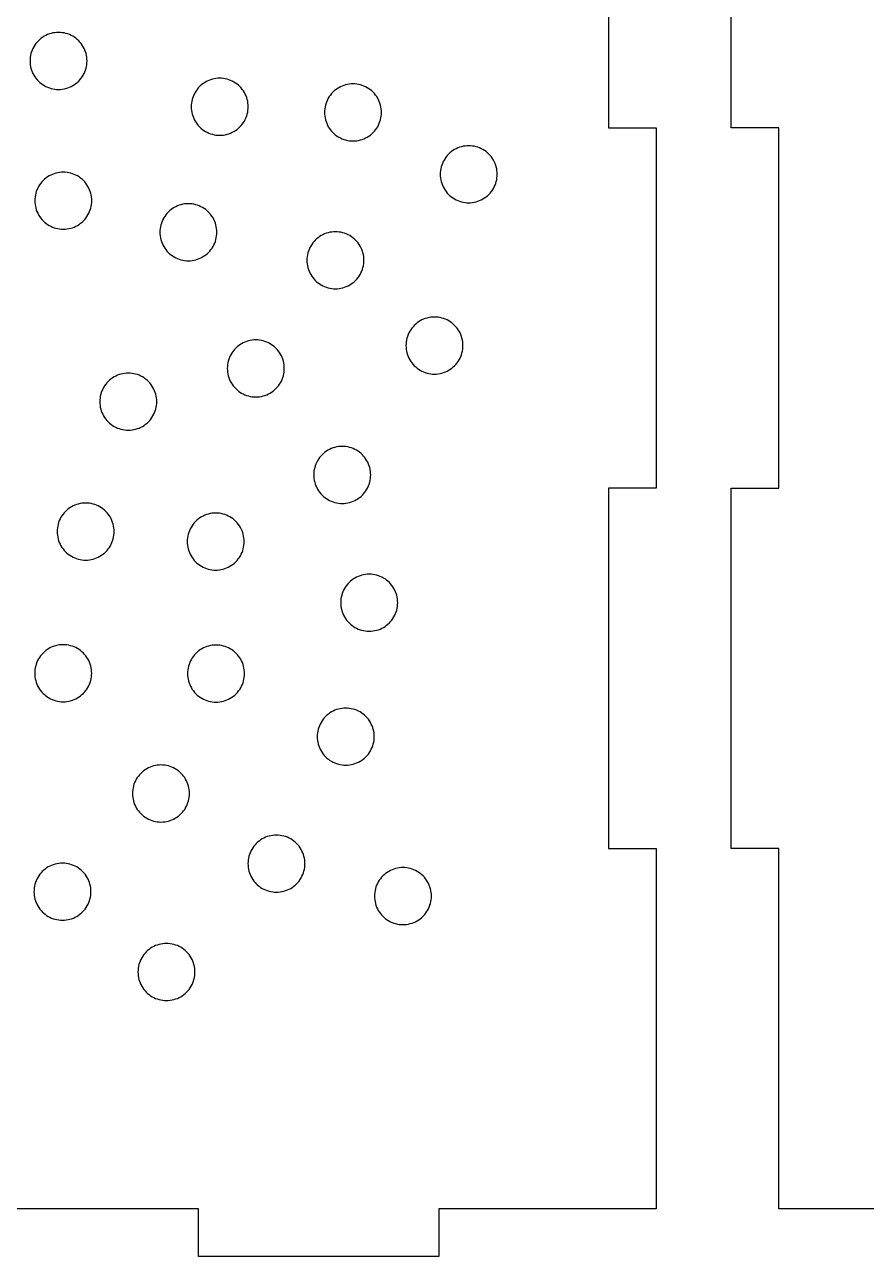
# Model space of a CAD drawing. Header units: millimetres. Extents: x 0 to 375, y -237 to 0.
# Drawn here: x 142.9 to 199, y -126.3 to -44.3 of the extents above; entities that cross this region are included whole.
import ezdxf

# ---------------------------------------------------------------- set-up
doc = ezdxf.new("R2010")
doc.units = ezdxf.units.MM
doc.layers.add('CUT', color=1, linetype='Continuous')

msp = doc.modelspace()

# ---------------------------------------------------------------- linework, layer by layer
at = {"layer": 'CUT'}
for points in [[(204.5, -123.175), (193.175, -123.175), (193.175, -99.175), (190, -99.175), (190, -75.175), (193.175, -75.175), (193.175, -51.175), (190, -51.175), (190, -27.175), (193.175, -27.175), (193.175, -3.175), (204.5, -3.175)], [(181.825, -27.175), (181.825, -51.175), (185, -51.175), (185, -75.175), (181.825, -75.175), (181.825, -99.175), (185, -99.175), (185, -123.175), (181.825, -123.175), (170.5, -123.175), (170.5, -126.35), (154.5, -126.35), (154.5, -123.175), (125.5, -123.175)]]:
    msp.add_lwpolyline(points, dxfattribs=at)
for points in [[(146.96, -47.33), (146.996, -47.211), (147.024, -47.09), (147.045, -46.967), (147.057, -46.843), (147.061, -46.719), (147.057, -46.595), (147.045, -46.471), (147.024, -46.349), (146.996, -46.227), (146.96, -46.109), (146.916, -45.992), (146.865, -45.879), (146.806, -45.769), (146.741, -45.664), (146.668, -45.563), (146.59, -45.467), (146.505, -45.376), (146.414, -45.291), (146.318, -45.212), (146.217, -45.14), (146.111, -45.074), (146.002, -45.016), (145.888, -44.964), (145.772, -44.921), (145.653, -44.884), (145.532, -44.856), (145.409, -44.836), (145.286, -44.824), (145.162, -44.82), (145.037, -44.824), (144.914, -44.836), (144.791, -44.856), (144.67, -44.884), (144.551, -44.921), (144.435, -44.964), (144.322, -45.016), (144.212, -45.074), (144.106, -45.14), (144.005, -45.212), (143.909, -45.291), (143.819, -45.376), (143.734, -45.467), (143.655, -45.563), (143.582, -45.664), (143.517, -45.769), (143.458, -45.879), (143.407, -45.992), (143.363, -46.109), (143.327, -46.227), (143.299, -46.349), (143.279, -46.471), (143.266, -46.595), (143.262, -46.719), (143.266, -46.843), (143.279, -46.967), (143.299, -47.09), (143.327, -47.211), (143.363, -47.33), (143.407, -47.446), (143.458, -47.559), (143.517, -47.669), (143.582, -47.774), (143.655, -47.875), (143.734, -47.971), (143.819, -48.062), (143.909, -48.147), (144.005, -48.226), (144.106, -48.298), (144.212, -48.364), (144.322, -48.422), (144.435, -48.474), (144.551, -48.518), (144.67, -48.554), (144.791, -48.582), (144.914, -48.602), (145.037, -48.614), (145.162, -48.618), (145.286, -48.614), (145.409, -48.602), (145.532, -48.582), (145.653, -48.554), (145.772, -48.518), (145.888, -48.474), (146.002, -48.422), (146.111, -48.364), (146.217, -48.298), (146.318, -48.226), (146.414, -48.147), (146.505, -48.062), (146.59, -47.971), (146.668, -47.875), (146.741, -47.774), (146.806, -47.669), (146.865, -47.559), (146.916, -47.446), (146.96, -47.33)], [(157.703, -50.381), (157.739, -50.262), (157.768, -50.141), (157.788, -50.018), (157.8, -49.895), (157.804, -49.771), (157.8, -49.646), (157.788, -49.523), (157.768, -49.4), (157.739, -49.279), (157.703, -49.16), (157.659, -49.044), (157.608, -48.93), (157.55, -48.821), (157.484, -48.715), (157.412, -48.614), (157.333, -48.518), (157.248, -48.427), (157.157, -48.343), (157.061, -48.264), (156.96, -48.191), (156.854, -48.126), (156.745, -48.067), (156.632, -48.016), (156.515, -47.972), (156.396, -47.936), (156.275, -47.908), (156.153, -47.887), (156.029, -47.875), (155.905, -47.871), (155.78, -47.875), (155.657, -47.887), (155.534, -47.908), (155.413, -47.936), (155.294, -47.972), (155.178, -48.016), (155.065, -48.067), (154.955, -48.126), (154.85, -48.191), (154.748, -48.264), (154.652, -48.343), (154.562, -48.427), (154.477, -48.518), (154.398, -48.614), (154.325, -48.715), (154.26, -48.821), (154.201, -48.93), (154.15, -49.044), (154.106, -49.16), (154.07, -49.279), (154.042, -49.4), (154.022, -49.523), (154.009, -49.646), (154.005, -49.771), (154.009, -49.895), (154.022, -50.018), (154.042, -50.141), (154.07, -50.262), (154.106, -50.381), (154.15, -50.497), (154.201, -50.611), (154.26, -50.72), (154.325, -50.826), (154.398, -50.927), (154.477, -51.023), (154.562, -51.114), (154.652, -51.198), (154.748, -51.277), (154.85, -51.35), (154.955, -51.415), (155.065, -51.474), (155.178, -51.525), (155.294, -51.569), (155.413, -51.605), (155.534, -51.633), (155.657, -51.654), (155.78, -51.666), (155.905, -51.67), (156.029, -51.666), (156.153, -51.654), (156.275, -51.633), (156.396, -51.605), (156.515, -51.569), (156.632, -51.525), (156.745, -51.474), (156.854, -51.415), (156.96, -51.35), (157.061, -51.277), (157.157, -51.198), (157.248, -51.114), (157.333, -51.023), (157.412, -50.927), (157.484, -50.826), (157.55, -50.72), (157.608, -50.611), (157.659, -50.497), (157.703, -50.381)], [(166.543, -50.874), (166.586, -50.758), (166.622, -50.639), (166.651, -50.518), (166.671, -50.395), (166.683, -50.271), (166.687, -50.147), (166.683, -50.023), (166.671, -49.899), (166.651, -49.777), (166.622, -49.656), (166.586, -49.537), (166.543, -49.42), (166.491, -49.307), (166.433, -49.198), (166.367, -49.092), (166.295, -48.991), (166.216, -48.895), (166.131, -48.804), (166.04, -48.719), (165.944, -48.64), (165.843, -48.568), (165.737, -48.502), (165.628, -48.444), (165.515, -48.392), (165.398, -48.349), (165.279, -48.313), (165.158, -48.284), (165.036, -48.264), (164.912, -48.252), (164.788, -48.248), (164.664, -48.252), (164.54, -48.264), (164.417, -48.284), (164.296, -48.313), (164.177, -48.349), (164.061, -48.392), (163.948, -48.444), (163.838, -48.502), (163.733, -48.568), (163.632, -48.64), (163.536, -48.719), (163.445, -48.804), (163.36, -48.895), (163.281, -48.991), (163.209, -49.092), (163.143, -49.198), (163.084, -49.307), (163.033, -49.42), (162.989, -49.537), (162.953, -49.656), (162.925, -49.777), (162.905, -49.899), (162.893, -50.023), (162.889, -50.147), (162.893, -50.271), (162.905, -50.395), (162.925, -50.518), (162.953, -50.639), (162.989, -50.758), (163.033, -50.874), (163.084, -50.987), (163.143, -51.097), (163.209, -51.202), (163.281, -51.303), (163.36, -51.4), (163.445, -51.49), (163.536, -51.575), (163.632, -51.654), (163.733, -51.726), (163.838, -51.792), (163.948, -51.851), (164.061, -51.902), (164.177, -51.946), (164.296, -51.982), (164.417, -52.01), (164.54, -52.03), (164.664, -52.042), (164.788, -52.047), (164.912, -52.042), (165.036, -52.03), (165.158, -52.01), (165.279, -51.982), (165.398, -51.946), (165.515, -51.902), (165.628, -51.851), (165.737, -51.792), (165.843, -51.726), (165.944, -51.654), (166.04, -51.575), (166.131, -51.49), (166.216, -51.4), (166.295, -51.303), (166.367, -51.202), (166.433, -51.097), (166.491, -50.987), (166.543, -50.874)], [(174.256, -54.995), (174.3, -54.878), (174.336, -54.759), (174.364, -54.638), (174.384, -54.516), (174.397, -54.392), (174.401, -54.268), (174.397, -54.143), (174.384, -54.02), (174.364, -53.897), (174.336, -53.776), (174.3, -53.657), (174.256, -53.541), (174.205, -53.428), (174.146, -53.318), (174.081, -53.213), (174.008, -53.111), (173.929, -53.015), (173.844, -52.925), (173.754, -52.84), (173.658, -52.761), (173.557, -52.689), (173.451, -52.623), (173.341, -52.564), (173.228, -52.513), (173.112, -52.469), (172.993, -52.433), (172.872, -52.405), (172.749, -52.385), (172.626, -52.372), (172.501, -52.368), (172.377, -52.372), (172.253, -52.385), (172.131, -52.405), (172.01, -52.433), (171.891, -52.469), (171.775, -52.513), (171.661, -52.564), (171.552, -52.623), (171.446, -52.689), (171.345, -52.761), (171.249, -52.84), (171.158, -52.925), (171.073, -53.015), (170.995, -53.111), (170.922, -53.213), (170.857, -53.318), (170.798, -53.428), (170.747, -53.541), (170.703, -53.657), (170.667, -53.776), (170.639, -53.897), (170.618, -54.02), (170.606, -54.143), (170.602, -54.268), (170.606, -54.392), (170.618, -54.516), (170.639, -54.638), (170.667, -54.759), (170.703, -54.878), (170.747, -54.995), (170.798, -55.108), (170.857, -55.217), (170.922, -55.323), (170.995, -55.424), (171.073, -55.52), (171.158, -55.611), (171.249, -55.696), (171.345, -55.775), (171.446, -55.847), (171.552, -55.913), (171.661, -55.971), (171.775, -56.022), (171.891, -56.066), (172.01, -56.102), (172.131, -56.131), (172.253, -56.151), (172.377, -56.163), (172.501, -56.167), (172.626, -56.163), (172.749, -56.151), (172.872, -56.131), (172.993, -56.102), (173.112, -56.066), (173.228, -56.022), (173.341, -55.971), (173.451, -55.913), (173.557, -55.847), (173.658, -55.775), (173.754, -55.696), (173.844, -55.611), (173.929, -55.52), (174.008, -55.424), (174.081, -55.323), (174.146, -55.217), (174.205, -55.108), (174.256, -54.995)], [(147.279, -56.638), (147.315, -56.519), (147.343, -56.398), (147.363, -56.275), (147.375, -56.152), (147.379, -56.027), (147.375, -55.903), (147.363, -55.779), (147.343, -55.657), (147.315, -55.536), (147.279, -55.417), (147.235, -55.3), (147.183, -55.187), (147.125, -55.078), (147.059, -54.972), (146.987, -54.871), (146.908, -54.775), (146.823, -54.684), (146.732, -54.599), (146.636, -54.52), (146.535, -54.448), (146.43, -54.382), (146.32, -54.324), (146.207, -54.273), (146.091, -54.229), (145.972, -54.193), (145.851, -54.164), (145.728, -54.144), (145.604, -54.132), (145.48, -54.128), (145.356, -54.132), (145.232, -54.144), (145.109, -54.164), (144.988, -54.193), (144.869, -54.229), (144.753, -54.273), (144.64, -54.324), (144.53, -54.382), (144.425, -54.448), (144.324, -54.52), (144.228, -54.599), (144.137, -54.684), (144.052, -54.775), (143.973, -54.871), (143.901, -54.972), (143.835, -55.078), (143.777, -55.187), (143.725, -55.3), (143.681, -55.417), (143.645, -55.536), (143.617, -55.657), (143.597, -55.779), (143.585, -55.903), (143.581, -56.027), (143.585, -56.152), (143.597, -56.275), (143.617, -56.398), (143.645, -56.519), (143.681, -56.638), (143.725, -56.754), (143.777, -56.867), (143.835, -56.977), (143.901, -57.083), (143.973, -57.184), (144.052, -57.28), (144.137, -57.37), (144.228, -57.455), (144.324, -57.534), (144.425, -57.607), (144.53, -57.672), (144.64, -57.731), (144.753, -57.782), (144.869, -57.826), (144.988, -57.862), (145.109, -57.89), (145.232, -57.91), (145.356, -57.923), (145.48, -57.927), (145.604, -57.923), (145.728, -57.91), (145.851, -57.89), (145.972, -57.862), (146.091, -57.826), (146.207, -57.782), (146.32, -57.731), (146.43, -57.672), (146.535, -57.607), (146.636, -57.534), (146.732, -57.455), (146.823, -57.37), (146.908, -57.28), (146.987, -57.184), (147.059, -57.083), (147.125, -56.977), (147.183, -56.867), (147.235, -56.754), (147.279, -56.638)], [(155.614, -58.74), (155.65, -58.621), (155.678, -58.5), (155.698, -58.378), (155.711, -58.254), (155.715, -58.13), (155.711, -58.005), (155.698, -57.882), (155.678, -57.759), (155.65, -57.638), (155.614, -57.519), (155.57, -57.403), (155.519, -57.29), (155.46, -57.18), (155.395, -57.074), (155.322, -56.973), (155.243, -56.877), (155.158, -56.787), (155.068, -56.702), (154.972, -56.623), (154.871, -56.55), (154.765, -56.485), (154.655, -56.426), (154.542, -56.375), (154.426, -56.331), (154.307, -56.295), (154.186, -56.267), (154.063, -56.247), (153.94, -56.234), (153.815, -56.23), (153.691, -56.234), (153.567, -56.247), (153.445, -56.267), (153.324, -56.295), (153.205, -56.331), (153.089, -56.375), (152.975, -56.426), (152.866, -56.485), (152.76, -56.55), (152.659, -56.623), (152.563, -56.702), (152.472, -56.787), (152.387, -56.877), (152.309, -56.973), (152.236, -57.074), (152.171, -57.18), (152.112, -57.29), (152.061, -57.403), (152.017, -57.519), (151.981, -57.638), (151.953, -57.759), (151.932, -57.882), (151.92, -58.005), (151.916, -58.13), (151.92, -58.254), (151.932, -58.378), (151.953, -58.5), (151.981, -58.621), (152.017, -58.74), (152.061, -58.856), (152.112, -58.97), (152.171, -59.079), (152.236, -59.185), (152.309, -59.286), (152.387, -59.382), (152.472, -59.473), (152.563, -59.558), (152.659, -59.636), (152.76, -59.709), (152.866, -59.774), (152.975, -59.833), (153.089, -59.884), (153.205, -59.928), (153.324, -59.964), (153.445, -59.992), (153.567, -60.013), (153.691, -60.025), (153.815, -60.029), (153.94, -60.025), (154.063, -60.013), (154.186, -59.992), (154.307, -59.964), (154.426, -59.928), (154.542, -59.884), (154.655, -59.833), (154.765, -59.774), (154.871, -59.709), (154.972, -59.636), (155.068, -59.558), (155.158, -59.473), (155.243, -59.382), (155.322, -59.286), (155.395, -59.185), (155.46, -59.079), (155.519, -58.97), (155.57, -58.856), (155.614, -58.74)], [(165.415, -60.608), (165.451, -60.489), (165.479, -60.368), (165.5, -60.245), (165.512, -60.122), (165.516, -59.997), (165.512, -59.873), (165.5, -59.75), (165.479, -59.627), (165.451, -59.506), (165.415, -59.387), (165.371, -59.271), (165.32, -59.157), (165.261, -59.048), (165.196, -58.942), (165.123, -58.841), (165.045, -58.745), (164.96, -58.654), (164.869, -58.569), (164.773, -58.491), (164.672, -58.418), (164.566, -58.353), (164.457, -58.294), (164.343, -58.243), (164.227, -58.199), (164.108, -58.163), (163.987, -58.135), (163.864, -58.114), (163.741, -58.102), (163.617, -58.098), (163.492, -58.102), (163.369, -58.114), (163.246, -58.135), (163.125, -58.163), (163.006, -58.199), (162.89, -58.243), (162.777, -58.294), (162.667, -58.353), (162.561, -58.418), (162.46, -58.491), (162.364, -58.569), (162.274, -58.654), (162.189, -58.745), (162.11, -58.841), (162.037, -58.942), (161.972, -59.048), (161.913, -59.157), (161.862, -59.271), (161.818, -59.387), (161.782, -59.506), (161.754, -59.627), (161.734, -59.75), (161.721, -59.873), (161.717, -59.997), (161.721, -60.122), (161.734, -60.245), (161.754, -60.368), (161.782, -60.489), (161.818, -60.608), (161.862, -60.724), (161.913, -60.837), (161.972, -60.947), (162.037, -61.053), (162.11, -61.154), (162.189, -61.25), (162.274, -61.34), (162.364, -61.425), (162.46, -61.504), (162.561, -61.577), (162.667, -61.642), (162.777, -61.701), (162.89, -61.752), (163.006, -61.796), (163.125, -61.832), (163.246, -61.86), (163.369, -61.88), (163.492, -61.893), (163.617, -61.897), (163.741, -61.893), (163.864, -61.88), (163.987, -61.86), (164.108, -61.832), (164.227, -61.796), (164.343, -61.752), (164.457, -61.701), (164.566, -61.642), (164.672, -61.577), (164.773, -61.504), (164.869, -61.425), (164.96, -61.34), (165.045, -61.25), (165.123, -61.154), (165.196, -61.053), (165.261, -60.947), (165.32, -60.837), (165.371, -60.724), (165.415, -60.608)], [(172.016, -66.289), (172.052, -66.17), (172.08, -66.049), (172.1, -65.926), (172.113, -65.803), (172.117, -65.678), (172.113, -65.554), (172.1, -65.431), (172.08, -65.308), (172.052, -65.187), (172.016, -65.068), (171.972, -64.952), (171.921, -64.838), (171.862, -64.729), (171.797, -64.623), (171.724, -64.522), (171.645, -64.426), (171.56, -64.335), (171.47, -64.25), (171.374, -64.172), (171.273, -64.099), (171.167, -64.034), (171.057, -63.975), (170.944, -63.924), (170.828, -63.88), (170.709, -63.844), (170.588, -63.816), (170.465, -63.795), (170.342, -63.783), (170.217, -63.779), (170.093, -63.783), (169.97, -63.795), (169.847, -63.816), (169.726, -63.844), (169.607, -63.88), (169.491, -63.924), (169.377, -63.975), (169.268, -64.034), (169.162, -64.099), (169.061, -64.172), (168.965, -64.25), (168.874, -64.335), (168.789, -64.426), (168.711, -64.522), (168.638, -64.623), (168.573, -64.729), (168.514, -64.838), (168.463, -64.952), (168.419, -65.068), (168.383, -65.187), (168.355, -65.308), (168.334, -65.431), (168.322, -65.554), (168.318, -65.678), (168.322, -65.803), (168.334, -65.926), (168.355, -66.049), (168.383, -66.17), (168.419, -66.289), (168.463, -66.405), (168.514, -66.518), (168.573, -66.628), (168.638, -66.734), (168.711, -66.835), (168.789, -66.931), (168.874, -67.021), (168.965, -67.106), (169.061, -67.185), (169.162, -67.258), (169.268, -67.323), (169.377, -67.382), (169.491, -67.433), (169.607, -67.477), (169.726, -67.513), (169.847, -67.541), (169.97, -67.562), (170.093, -67.574), (170.217, -67.578), (170.342, -67.574), (170.465, -67.562), (170.588, -67.541), (170.709, -67.513), (170.828, -67.477), (170.944, -67.433), (171.057, -67.382), (171.167, -67.323), (171.273, -67.258), (171.374, -67.185), (171.47, -67.106), (171.56, -67.021), (171.645, -66.931), (171.724, -66.835), (171.797, -66.734), (171.862, -66.628), (171.921, -66.518), (171.972, -66.405), (172.016, -66.289)], [(160.11, -67.811), (160.146, -67.692), (160.174, -67.571), (160.195, -67.449), (160.207, -67.325), (160.211, -67.201), (160.207, -67.077), (160.195, -66.953), (160.174, -66.83), (160.146, -66.709), (160.11, -66.59), (160.066, -66.474), (160.015, -66.361), (159.956, -66.251), (159.891, -66.146), (159.818, -66.045), (159.74, -65.948), (159.655, -65.858), (159.564, -65.773), (159.468, -65.694), (159.367, -65.622), (159.261, -65.556), (159.152, -65.497), (159.038, -65.446), (158.922, -65.402), (158.803, -65.366), (158.682, -65.338), (158.559, -65.318), (158.436, -65.306), (158.312, -65.301), (158.187, -65.306), (158.064, -65.318), (157.941, -65.338), (157.82, -65.366), (157.701, -65.402), (157.585, -65.446), (157.472, -65.497), (157.362, -65.556), (157.256, -65.622), (157.155, -65.694), (157.059, -65.773), (156.969, -65.858), (156.884, -65.948), (156.805, -66.045), (156.732, -66.146), (156.667, -66.251), (156.608, -66.361), (156.557, -66.474), (156.513, -66.59), (156.477, -66.709), (156.449, -66.83), (156.429, -66.953), (156.416, -67.077), (156.412, -67.201), (156.416, -67.325), (156.429, -67.449), (156.449, -67.571), (156.477, -67.692), (156.513, -67.811), (156.557, -67.928), (156.608, -68.041), (156.667, -68.15), (156.732, -68.256), (156.805, -68.357), (156.884, -68.453), (156.969, -68.544), (157.059, -68.629), (157.155, -68.708), (157.256, -68.78), (157.362, -68.846), (157.472, -68.904), (157.585, -68.955), (157.701, -68.999), (157.82, -69.035), (157.941, -69.064), (158.064, -69.084), (158.187, -69.096), (158.312, -69.1), (158.436, -69.096), (158.559, -69.084), (158.682, -69.064), (158.803, -69.035), (158.922, -68.999), (159.038, -68.955), (159.152, -68.904), (159.261, -68.846), (159.367, -68.78), (159.468, -68.708), (159.564, -68.629), (159.655, -68.544), (159.74, -68.453), (159.818, -68.357), (159.891, -68.256), (159.956, -68.15), (160.015, -68.041), (160.066, -67.928), (160.11, -67.811)], [(151.609, -70.026), (151.645, -69.907), (151.674, -69.786), (151.694, -69.664), (151.706, -69.54), (151.71, -69.416), (151.706, -69.292), (151.694, -69.168), (151.674, -69.045), (151.645, -68.924), (151.609, -68.805), (151.566, -68.689), (151.514, -68.576), (151.456, -68.466), (151.39, -68.361), (151.318, -68.26), (151.239, -68.164), (151.154, -68.073), (151.063, -67.988), (150.967, -67.909), (150.866, -67.837), (150.76, -67.771), (150.651, -67.712), (150.538, -67.661), (150.421, -67.617), (150.302, -67.581), (150.181, -67.553), (150.059, -67.533), (149.935, -67.521), (149.811, -67.517), (149.687, -67.521), (149.563, -67.533), (149.44, -67.553), (149.319, -67.581), (149.2, -67.617), (149.084, -67.661), (148.971, -67.712), (148.861, -67.771), (148.756, -67.837), (148.655, -67.909), (148.559, -67.988), (148.468, -68.073), (148.383, -68.164), (148.304, -68.26), (148.232, -68.361), (148.166, -68.466), (148.107, -68.576), (148.056, -68.689), (148.012, -68.805), (147.976, -68.924), (147.948, -69.045), (147.928, -69.168), (147.916, -69.292), (147.912, -69.416), (147.916, -69.54), (147.928, -69.664), (147.948, -69.786), (147.976, -69.907), (148.012, -70.026), (148.056, -70.143), (148.107, -70.256), (148.166, -70.365), (148.232, -70.471), (148.304, -70.572), (148.383, -70.668), (148.468, -70.759), (148.559, -70.844), (148.655, -70.923), (148.756, -70.995), (148.861, -71.061), (148.971, -71.119), (149.084, -71.171), (149.2, -71.214), (149.319, -71.25), (149.44, -71.279), (149.563, -71.299), (149.687, -71.311), (149.811, -71.315), (149.935, -71.311), (150.059, -71.299), (150.181, -71.279), (150.302, -71.25), (150.421, -71.214), (150.538, -71.171), (150.651, -71.119), (150.76, -71.061), (150.866, -70.995), (150.967, -70.923), (151.063, -70.844), (151.154, -70.759), (151.239, -70.668), (151.318, -70.572), (151.39, -70.471), (151.456, -70.365), (151.514, -70.256), (151.566, -70.143), (151.609, -70.026)], [(165.869, -74.906), (165.905, -74.788), (165.933, -74.666), (165.953, -74.544), (165.965, -74.42), (165.969, -74.296), (165.965, -74.172), (165.953, -74.048), (165.933, -73.925), (165.905, -73.804), (165.869, -73.685), (165.825, -73.569), (165.773, -73.456), (165.715, -73.346), (165.649, -73.241), (165.577, -73.14), (165.498, -73.044), (165.413, -72.953), (165.322, -72.868), (165.226, -72.789), (165.125, -72.717), (165.02, -72.651), (164.91, -72.593), (164.797, -72.541), (164.681, -72.497), (164.562, -72.461), (164.441, -72.433), (164.318, -72.413), (164.194, -72.401), (164.07, -72.397), (163.946, -72.401), (163.822, -72.413), (163.699, -72.433), (163.578, -72.461), (163.459, -72.497), (163.343, -72.541), (163.23, -72.593), (163.12, -72.651), (163.015, -72.717), (162.914, -72.789), (162.818, -72.868), (162.727, -72.953), (162.642, -73.044), (162.563, -73.14), (162.491, -73.241), (162.425, -73.346), (162.367, -73.456), (162.315, -73.569), (162.271, -73.685), (162.235, -73.804), (162.207, -73.925), (162.187, -74.048), (162.175, -74.172), (162.171, -74.296), (162.175, -74.42), (162.187, -74.544), (162.207, -74.666), (162.235, -74.788), (162.271, -74.906), (162.315, -75.023), (162.367, -75.136), (162.425, -75.246), (162.491, -75.351), (162.563, -75.452), (162.642, -75.548), (162.727, -75.639), (162.818, -75.724), (162.914, -75.803), (163.015, -75.875), (163.12, -75.941), (163.23, -75.999), (163.343, -76.051), (163.459, -76.094), (163.578, -76.131), (163.699, -76.159), (163.822, -76.179), (163.946, -76.191), (164.07, -76.195), (164.194, -76.191), (164.318, -76.179), (164.441, -76.159), (164.562, -76.131), (164.681, -76.094), (164.797, -76.051), (164.91, -75.999), (165.02, -75.941), (165.125, -75.875), (165.226, -75.803), (165.322, -75.724), (165.413, -75.639), (165.498, -75.548), (165.577, -75.452), (165.649, -75.351), (165.715, -75.246), (165.773, -75.136), (165.825, -75.023), (165.869, -74.906)], [(148.768, -78.679), (148.804, -78.56), (148.832, -78.439), (148.853, -78.317), (148.865, -78.193), (148.869, -78.069), (148.865, -77.945), (148.853, -77.821), (148.832, -77.698), (148.804, -77.577), (148.768, -77.458), (148.724, -77.342), (148.673, -77.229), (148.615, -77.119), (148.549, -77.014), (148.476, -76.913), (148.398, -76.816), (148.313, -76.726), (148.222, -76.641), (148.126, -76.562), (148.025, -76.49), (147.919, -76.424), (147.81, -76.365), (147.696, -76.314), (147.58, -76.27), (147.461, -76.234), (147.34, -76.206), (147.218, -76.186), (147.094, -76.174), (146.97, -76.169), (146.845, -76.174), (146.722, -76.186), (146.599, -76.206), (146.478, -76.234), (146.359, -76.27), (146.243, -76.314), (146.13, -76.365), (146.02, -76.424), (145.914, -76.49), (145.813, -76.562), (145.717, -76.641), (145.627, -76.726), (145.542, -76.816), (145.463, -76.913), (145.39, -77.014), (145.325, -77.119), (145.266, -77.229), (145.215, -77.342), (145.171, -77.458), (145.135, -77.577), (145.107, -77.698), (145.087, -77.821), (145.074, -77.945), (145.07, -78.069), (145.074, -78.193), (145.087, -78.317), (145.107, -78.439), (145.135, -78.56), (145.171, -78.679), (145.215, -78.796), (145.266, -78.909), (145.325, -79.018), (145.39, -79.124), (145.463, -79.225), (145.542, -79.321), (145.627, -79.412), (145.717, -79.497), (145.813, -79.576), (145.914, -79.648), (146.02, -79.714), (146.13, -79.772), (146.243, -79.823), (146.359, -79.867), (146.478, -79.903), (146.599, -79.932), (146.722, -79.952), (146.845, -79.964), (146.97, -79.968), (147.094, -79.964), (147.218, -79.952), (147.34, -79.932), (147.461, -79.903), (147.58, -79.867), (147.696, -79.823), (147.81, -79.772), (147.919, -79.714), (148.025, -79.648), (148.126, -79.576), (148.222, -79.497), (148.313, -79.412), (148.398, -79.321), (148.476, -79.225), (148.549, -79.124), (148.615, -79.018), (148.673, -78.909), (148.724, -78.796), (148.768, -78.679)], [(157.437, -79.347), (157.473, -79.228), (157.501, -79.107), (157.521, -78.985), (157.533, -78.861), (157.537, -78.737), (157.533, -78.613), (157.521, -78.489), (157.501, -78.366), (157.473, -78.245), (157.437, -78.126), (157.393, -78.01), (157.341, -77.897), (157.283, -77.787), (157.217, -77.682), (157.145, -77.581), (157.066, -77.485), (156.981, -77.394), (156.89, -77.309), (156.794, -77.23), (156.693, -77.158), (156.588, -77.092), (156.478, -77.033), (156.365, -76.982), (156.249, -76.938), (156.13, -76.902), (156.009, -76.874), (155.886, -76.854), (155.762, -76.842), (155.638, -76.838), (155.514, -76.842), (155.39, -76.854), (155.267, -76.874), (155.146, -76.902), (155.027, -76.938), (154.911, -76.982), (154.798, -77.033), (154.688, -77.092), (154.583, -77.158), (154.482, -77.23), (154.386, -77.309), (154.295, -77.394), (154.21, -77.485), (154.131, -77.581), (154.059, -77.682), (153.993, -77.787), (153.935, -77.897), (153.883, -78.01), (153.839, -78.126), (153.803, -78.245), (153.775, -78.366), (153.755, -78.489), (153.743, -78.613), (153.739, -78.737), (153.743, -78.861), (153.755, -78.985), (153.775, -79.107), (153.803, -79.228), (153.839, -79.347), (153.883, -79.464), (153.935, -79.577), (153.993, -79.687), (154.059, -79.792), (154.131, -79.893), (154.21, -79.989), (154.295, -80.08), (154.386, -80.165), (154.482, -80.244), (154.583, -80.316), (154.688, -80.382), (154.798, -80.44), (154.911, -80.492), (155.027, -80.535), (155.146, -80.571), (155.267, -80.6), (155.39, -80.62), (155.514, -80.632), (155.638, -80.636), (155.762, -80.632), (155.886, -80.62), (156.009, -80.6), (156.13, -80.571), (156.249, -80.535), (156.365, -80.492), (156.478, -80.44), (156.588, -80.382), (156.693, -80.316), (156.794, -80.244), (156.89, -80.165), (156.981, -80.08), (157.066, -79.989), (157.145, -79.893), (157.217, -79.792), (157.283, -79.687), (157.341, -79.577), (157.393, -79.464), (157.437, -79.347)], [(167.666, -83.418), (167.702, -83.299), (167.73, -83.178), (167.751, -83.055), (167.763, -82.932), (167.767, -82.807), (167.763, -82.683), (167.751, -82.56), (167.73, -82.437), (167.702, -82.316), (167.666, -82.197), (167.622, -82.081), (167.571, -81.967), (167.512, -81.858), (167.447, -81.752), (167.374, -81.651), (167.295, -81.555), (167.21, -81.464), (167.12, -81.38), (167.024, -81.301), (166.923, -81.228), (166.817, -81.163), (166.708, -81.104), (166.594, -81.053), (166.478, -81.009), (166.359, -80.973), (166.238, -80.945), (166.115, -80.924), (165.992, -80.912), (165.867, -80.908), (165.743, -80.912), (165.62, -80.924), (165.497, -80.945), (165.376, -80.973), (165.257, -81.009), (165.141, -81.053), (165.027, -81.104), (164.918, -81.163), (164.812, -81.228), (164.711, -81.301), (164.615, -81.38), (164.524, -81.464), (164.439, -81.555), (164.361, -81.651), (164.288, -81.752), (164.223, -81.858), (164.164, -81.967), (164.113, -82.081), (164.069, -82.197), (164.033, -82.316), (164.005, -82.437), (163.984, -82.56), (163.972, -82.683), (163.968, -82.807), (163.972, -82.932), (163.984, -83.055), (164.005, -83.178), (164.033, -83.299), (164.069, -83.418), (164.113, -83.534), (164.164, -83.648), (164.223, -83.757), (164.288, -83.863), (164.361, -83.964), (164.439, -84.06), (164.524, -84.15), (164.615, -84.235), (164.711, -84.314), (164.812, -84.387), (164.918, -84.452), (165.027, -84.511), (165.141, -84.562), (165.257, -84.606), (165.376, -84.642), (165.497, -84.67), (165.62, -84.691), (165.743, -84.703), (165.867, -84.707), (165.992, -84.703), (166.115, -84.691), (166.238, -84.67), (166.359, -84.642), (166.478, -84.606), (166.594, -84.562), (166.708, -84.511), (166.817, -84.452), (166.923, -84.387), (167.024, -84.314), (167.12, -84.235), (167.21, -84.15), (167.295, -84.06), (167.374, -83.964), (167.447, -83.863), (167.512, -83.757), (167.571, -83.648), (167.622, -83.534), (167.666, -83.418)], [(147.272, -88.116), (147.308, -87.997), (147.336, -87.876), (147.357, -87.753), (147.369, -87.629), (147.373, -87.505), (147.369, -87.381), (147.357, -87.257), (147.336, -87.135), (147.308, -87.014), (147.272, -86.895), (147.228, -86.778), (147.177, -86.665), (147.118, -86.556), (147.053, -86.45), (146.98, -86.349), (146.901, -86.253), (146.817, -86.162), (146.726, -86.077), (146.63, -85.998), (146.529, -85.926), (146.423, -85.86), (146.314, -85.802), (146.2, -85.751), (146.084, -85.707), (145.965, -85.671), (145.844, -85.642), (145.721, -85.622), (145.598, -85.61), (145.473, -85.606), (145.349, -85.61), (145.226, -85.622), (145.103, -85.642), (144.982, -85.671), (144.863, -85.707), (144.747, -85.751), (144.633, -85.802), (144.524, -85.86), (144.418, -85.926), (144.317, -85.998), (144.221, -86.077), (144.13, -86.162), (144.046, -86.253), (143.967, -86.349), (143.894, -86.45), (143.829, -86.556), (143.77, -86.665), (143.719, -86.778), (143.675, -86.895), (143.639, -87.014), (143.611, -87.135), (143.59, -87.257), (143.578, -87.381), (143.574, -87.505), (143.578, -87.629), (143.59, -87.753), (143.611, -87.876), (143.639, -87.997), (143.675, -88.116), (143.719, -88.232), (143.77, -88.345), (143.829, -88.455), (143.894, -88.56), (143.967, -88.661), (144.046, -88.758), (144.13, -88.848), (144.221, -88.933), (144.317, -89.012), (144.418, -89.084), (144.524, -89.15), (144.633, -89.209), (144.747, -89.26), (144.863, -89.304), (144.982, -89.34), (145.103, -89.368), (145.226, -89.388), (145.349, -89.4), (145.473, -89.405), (145.598, -89.4), (145.721, -89.388), (145.844, -89.368), (145.965, -89.34), (146.084, -89.304), (146.2, -89.26), (146.314, -89.209), (146.423, -89.15), (146.529, -89.084), (146.63, -89.012), (146.726, -88.933), (146.817, -88.848), (146.901, -88.758), (146.98, -88.661), (147.053, -88.56), (147.118, -88.455), (147.177, -88.345), (147.228, -88.232), (147.272, -88.116)], [(157.413, -88.254), (157.457, -88.138), (157.493, -88.019), (157.521, -87.898), (157.542, -87.776), (157.554, -87.652), (157.558, -87.528), (157.554, -87.403), (157.542, -87.28), (157.521, -87.157), (157.493, -87.036), (157.457, -86.917), (157.413, -86.801), (157.362, -86.688), (157.303, -86.578), (157.238, -86.472), (157.165, -86.371), (157.087, -86.275), (157.002, -86.185), (156.911, -86.1), (156.815, -86.021), (156.714, -85.948), (156.608, -85.883), (156.499, -85.824), (156.385, -85.773), (156.269, -85.729), (156.15, -85.693), (156.029, -85.665), (155.906, -85.645), (155.783, -85.632), (155.659, -85.628), (155.534, -85.632), (155.411, -85.645), (155.288, -85.665), (155.167, -85.693), (155.048, -85.729), (154.932, -85.773), (154.818, -85.824), (154.709, -85.883), (154.603, -85.948), (154.502, -86.021), (154.406, -86.1), (154.316, -86.185), (154.231, -86.275), (154.152, -86.371), (154.079, -86.472), (154.014, -86.578), (153.955, -86.688), (153.904, -86.801), (153.86, -86.917), (153.824, -87.036), (153.796, -87.157), (153.775, -87.28), (153.763, -87.403), (153.759, -87.528), (153.763, -87.652), (153.775, -87.776), (153.796, -87.898), (153.824, -88.019), (153.86, -88.138), (153.904, -88.254), (153.955, -88.368), (154.014, -88.477), (154.079, -88.583), (154.152, -88.684), (154.231, -88.78), (154.316, -88.871), (154.406, -88.956), (154.502, -89.034), (154.603, -89.107), (154.709, -89.172), (154.818, -89.231), (154.932, -89.282), (155.048, -89.326), (155.167, -89.362), (155.288, -89.39), (155.411, -89.411), (155.534, -89.423), (155.659, -89.427), (155.783, -89.423), (155.906, -89.411), (156.029, -89.39), (156.15, -89.362), (156.269, -89.326), (156.385, -89.282), (156.499, -89.231), (156.608, -89.172), (156.714, -89.107), (156.815, -89.034), (156.911, -88.956), (157.002, -88.871), (157.087, -88.78), (157.165, -88.684), (157.238, -88.583), (157.303, -88.477), (157.362, -88.368), (157.413, -88.254)], [(166.06, -92.456), (166.103, -92.34), (166.139, -92.221), (166.168, -92.1), (166.188, -91.977), (166.2, -91.854), (166.204, -91.729), (166.2, -91.605), (166.188, -91.481), (166.168, -91.359), (166.139, -91.238), (166.103, -91.119), (166.06, -91.003), (166.008, -90.889), (165.95, -90.78), (165.884, -90.674), (165.812, -90.573), (165.733, -90.477), (165.648, -90.386), (165.557, -90.301), (165.461, -90.223), (165.36, -90.15), (165.255, -90.085), (165.145, -90.026), (165.032, -89.975), (164.915, -89.931), (164.796, -89.895), (164.675, -89.867), (164.553, -89.846), (164.429, -89.834), (164.305, -89.83), (164.181, -89.834), (164.057, -89.846), (163.934, -89.867), (163.813, -89.895), (163.694, -89.931), (163.578, -89.975), (163.465, -90.026), (163.355, -90.085), (163.25, -90.15), (163.149, -90.223), (163.053, -90.301), (162.962, -90.386), (162.877, -90.477), (162.798, -90.573), (162.726, -90.674), (162.66, -90.78), (162.601, -90.889), (162.55, -91.003), (162.506, -91.119), (162.47, -91.238), (162.442, -91.359), (162.422, -91.481), (162.41, -91.605), (162.406, -91.729), (162.41, -91.854), (162.422, -91.977), (162.442, -92.1), (162.47, -92.221), (162.506, -92.34), (162.55, -92.456), (162.601, -92.569), (162.66, -92.679), (162.726, -92.785), (162.798, -92.886), (162.877, -92.982), (162.962, -93.072), (163.053, -93.157), (163.149, -93.236), (163.25, -93.309), (163.355, -93.374), (163.465, -93.433), (163.578, -93.484), (163.694, -93.528), (163.813, -93.564), (163.934, -93.592), (164.057, -93.612), (164.181, -93.625), (164.305, -93.629), (164.429, -93.625), (164.553, -93.612), (164.675, -93.592), (164.796, -93.564), (164.915, -93.528), (165.032, -93.484), (165.145, -93.433), (165.255, -93.374), (165.36, -93.309), (165.461, -93.236), (165.557, -93.157), (165.648, -93.072), (165.733, -92.982), (165.812, -92.886), (165.884, -92.785), (165.95, -92.679), (166.008, -92.569), (166.06, -92.456)], [(153.789, -96.127), (153.825, -96.008), (153.853, -95.887), (153.873, -95.765), (153.886, -95.641), (153.89, -95.517), (153.886, -95.393), (153.873, -95.269), (153.853, -95.146), (153.825, -95.025), (153.789, -94.906), (153.745, -94.79), (153.694, -94.677), (153.635, -94.567), (153.57, -94.462), (153.497, -94.361), (153.418, -94.265), (153.333, -94.174), (153.243, -94.089), (153.147, -94.01), (153.046, -93.938), (152.94, -93.872), (152.83, -93.813), (152.717, -93.762), (152.601, -93.718), (152.482, -93.682), (152.361, -93.654), (152.238, -93.634), (152.115, -93.622), (151.99, -93.618), (151.866, -93.622), (151.742, -93.634), (151.62, -93.654), (151.499, -93.682), (151.38, -93.718), (151.263, -93.762), (151.15, -93.813), (151.041, -93.872), (150.935, -93.938), (150.834, -94.01), (150.738, -94.089), (150.647, -94.174), (150.562, -94.265), (150.483, -94.361), (150.411, -94.462), (150.345, -94.567), (150.287, -94.677), (150.236, -94.79), (150.192, -94.906), (150.156, -95.025), (150.128, -95.146), (150.107, -95.269), (150.095, -95.393), (150.091, -95.517), (150.095, -95.641), (150.107, -95.765), (150.128, -95.887), (150.156, -96.008), (150.192, -96.127), (150.236, -96.244), (150.287, -96.357), (150.345, -96.466), (150.411, -96.572), (150.483, -96.673), (150.562, -96.769), (150.647, -96.86), (150.738, -96.945), (150.834, -97.024), (150.935, -97.096), (151.041, -97.162), (151.15, -97.22), (151.263, -97.272), (151.38, -97.315), (151.499, -97.351), (151.62, -97.38), (151.742, -97.4), (151.866, -97.412), (151.99, -97.416), (152.115, -97.412), (152.238, -97.4), (152.361, -97.38), (152.482, -97.351), (152.601, -97.315), (152.717, -97.272), (152.83, -97.22), (152.94, -97.162), (153.046, -97.096), (153.147, -97.024), (153.243, -96.945), (153.333, -96.86), (153.418, -96.769), (153.497, -96.673), (153.57, -96.572), (153.635, -96.466), (153.694, -96.357), (153.745, -96.244), (153.789, -96.127)], [(161.484, -100.8), (161.52, -100.681), (161.548, -100.56), (161.568, -100.438), (161.58, -100.314), (161.584, -100.19), (161.58, -100.066), (161.568, -99.942), (161.548, -99.819), (161.52, -99.698), (161.484, -99.579), (161.44, -99.463), (161.388, -99.35), (161.33, -99.24), (161.264, -99.135), (161.192, -99.034), (161.113, -98.938), (161.028, -98.847), (160.937, -98.762), (160.841, -98.683), (160.74, -98.611), (160.635, -98.545), (160.525, -98.486), (160.412, -98.435), (160.296, -98.391), (160.177, -98.355), (160.056, -98.327), (159.933, -98.307), (159.809, -98.295), (159.685, -98.291), (159.561, -98.295), (159.437, -98.307), (159.314, -98.327), (159.193, -98.355), (159.075, -98.391), (158.958, -98.435), (158.845, -98.486), (158.735, -98.545), (158.63, -98.611), (158.529, -98.683), (158.433, -98.762), (158.342, -98.847), (158.257, -98.938), (158.178, -99.034), (158.106, -99.135), (158.04, -99.24), (157.982, -99.35), (157.93, -99.463), (157.887, -99.579), (157.85, -99.698), (157.822, -99.819), (157.802, -99.942), (157.79, -100.066), (157.786, -100.19), (157.79, -100.314), (157.802, -100.438), (157.822, -100.56), (157.85, -100.681), (157.887, -100.8), (157.93, -100.917), (157.982, -101.03), (158.04, -101.14), (158.106, -101.245), (158.178, -101.346), (158.257, -101.442), (158.342, -101.533), (158.433, -101.618), (158.529, -101.697), (158.63, -101.769), (158.735, -101.835), (158.845, -101.893), (158.958, -101.945), (159.075, -101.988), (159.193, -102.024), (159.314, -102.053), (159.437, -102.073), (159.561, -102.085), (159.685, -102.089), (159.809, -102.085), (159.933, -102.073), (160.056, -102.053), (160.177, -102.024), (160.296, -101.988), (160.412, -101.945), (160.525, -101.893), (160.635, -101.835), (160.74, -101.769), (160.841, -101.697), (160.937, -101.618), (161.028, -101.533), (161.113, -101.442), (161.192, -101.346), (161.264, -101.245), (161.33, -101.14), (161.388, -101.03), (161.44, -100.917), (161.484, -100.8)], [(147.18, -102.784), (147.223, -102.668), (147.259, -102.549), (147.288, -102.428), (147.308, -102.305), (147.32, -102.182), (147.324, -102.058), (147.32, -101.933), (147.308, -101.81), (147.288, -101.687), (147.259, -101.566), (147.223, -101.447), (147.18, -101.331), (147.128, -101.217), (147.07, -101.108), (147.004, -101.002), (146.932, -100.901), (146.853, -100.805), (146.768, -100.715), (146.677, -100.63), (146.581, -100.551), (146.48, -100.478), (146.374, -100.413), (146.265, -100.354), (146.152, -100.303), (146.035, -100.259), (145.916, -100.223), (145.795, -100.195), (145.673, -100.174), (145.549, -100.162), (145.425, -100.158), (145.301, -100.162), (145.177, -100.174), (145.054, -100.195), (144.933, -100.223), (144.814, -100.259), (144.698, -100.303), (144.585, -100.354), (144.475, -100.413), (144.37, -100.478), (144.269, -100.551), (144.173, -100.63), (144.082, -100.715), (143.997, -100.805), (143.918, -100.901), (143.846, -101.002), (143.78, -101.108), (143.721, -101.217), (143.67, -101.331), (143.626, -101.447), (143.59, -101.566), (143.562, -101.687), (143.542, -101.81), (143.53, -101.933), (143.526, -102.058), (143.53, -102.182), (143.542, -102.305), (143.562, -102.428), (143.59, -102.549), (143.626, -102.668), (143.67, -102.784), (143.721, -102.898), (143.78, -103.007), (143.846, -103.113), (143.918, -103.214), (143.997, -103.31), (144.082, -103.401), (144.173, -103.486), (144.269, -103.564), (144.37, -103.637), (144.475, -103.702), (144.585, -103.761), (144.698, -103.812), (144.814, -103.856), (144.933, -103.892), (145.054, -103.92), (145.177, -103.941), (145.301, -103.953), (145.425, -103.957), (145.549, -103.953), (145.673, -103.941), (145.795, -103.92), (145.916, -103.892), (146.035, -103.856), (146.152, -103.812), (146.265, -103.761), (146.374, -103.702), (146.48, -103.637), (146.581, -103.564), (146.677, -103.486), (146.768, -103.401), (146.853, -103.31), (146.932, -103.214), (147.004, -103.113), (147.07, -103.007), (147.128, -102.898), (147.18, -102.784)], [(169.916, -102.962), (169.953, -102.843), (169.981, -102.722), (170.001, -102.6), (170.013, -102.476), (170.017, -102.352), (170.013, -102.228), (170.001, -102.104), (169.981, -101.981), (169.953, -101.86), (169.916, -101.741), (169.873, -101.625), (169.821, -101.512), (169.763, -101.402), (169.697, -101.297), (169.625, -101.196), (169.546, -101.1), (169.461, -101.009), (169.37, -100.924), (169.274, -100.845), (169.173, -100.773), (169.068, -100.707), (168.958, -100.648), (168.845, -100.597), (168.728, -100.553), (168.609, -100.517), (168.488, -100.489), (168.366, -100.469), (168.242, -100.457), (168.118, -100.453), (167.994, -100.457), (167.87, -100.469), (167.747, -100.489), (167.626, -100.517), (167.507, -100.553), (167.391, -100.597), (167.278, -100.648), (167.168, -100.707), (167.063, -100.773), (166.962, -100.845), (166.866, -100.924), (166.775, -101.009), (166.69, -101.1), (166.611, -101.196), (166.539, -101.297), (166.473, -101.402), (166.414, -101.512), (166.363, -101.625), (166.319, -101.741), (166.283, -101.86), (166.255, -101.981), (166.235, -102.104), (166.223, -102.228), (166.219, -102.352), (166.223, -102.476), (166.235, -102.6), (166.255, -102.722), (166.283, -102.843), (166.319, -102.962), (166.363, -103.079), (166.414, -103.192), (166.473, -103.301), (166.539, -103.407), (166.611, -103.508), (166.69, -103.604), (166.775, -103.695), (166.866, -103.78), (166.962, -103.859), (167.063, -103.931), (167.168, -103.997), (167.278, -104.055), (167.391, -104.107), (167.507, -104.15), (167.626, -104.186), (167.747, -104.215), (167.87, -104.235), (167.994, -104.247), (168.118, -104.251), (168.242, -104.247), (168.366, -104.235), (168.488, -104.215), (168.609, -104.186), (168.728, -104.15), (168.845, -104.107), (168.958, -104.055), (169.068, -103.997), (169.173, -103.931), (169.274, -103.859), (169.37, -103.78), (169.461, -103.695), (169.546, -103.604), (169.625, -103.508), (169.697, -103.407), (169.763, -103.301), (169.821, -103.192), (169.873, -103.079), (169.916, -102.962)], [(154.153, -108.018), (154.189, -107.899), (154.217, -107.778), (154.238, -107.655), (154.25, -107.531), (154.254, -107.407), (154.25, -107.283), (154.238, -107.159), (154.217, -107.037), (154.189, -106.916), (154.153, -106.797), (154.109, -106.68), (154.058, -106.567), (153.999, -106.458), (153.934, -106.352), (153.861, -106.251), (153.782, -106.155), (153.698, -106.064), (153.607, -105.979), (153.511, -105.9), (153.41, -105.828), (153.304, -105.762), (153.195, -105.704), (153.081, -105.652), (152.965, -105.609), (152.846, -105.573), (152.725, -105.544), (152.602, -105.524), (152.479, -105.512), (152.355, -105.508), (152.23, -105.512), (152.107, -105.524), (151.984, -105.544), (151.863, -105.573), (151.744, -105.609), (151.628, -105.652), (151.514, -105.704), (151.405, -105.762), (151.299, -105.828), (151.198, -105.9), (151.102, -105.979), (151.011, -106.064), (150.927, -106.155), (150.848, -106.251), (150.775, -106.352), (150.71, -106.458), (150.651, -106.567), (150.6, -106.68), (150.556, -106.797), (150.52, -106.916), (150.492, -107.037), (150.471, -107.159), (150.459, -107.283), (150.455, -107.407), (150.459, -107.531), (150.471, -107.655), (150.492, -107.778), (150.52, -107.899), (150.556, -108.018), (150.6, -108.134), (150.651, -108.247), (150.71, -108.357), (150.775, -108.462), (150.848, -108.563), (150.927, -108.659), (151.011, -108.75), (151.102, -108.835), (151.198, -108.914), (151.299, -108.986), (151.405, -109.052), (151.514, -109.111), (151.628, -109.162), (151.744, -109.206), (151.863, -109.242), (151.984, -109.27), (152.107, -109.29), (152.23, -109.302), (152.355, -109.306), (152.479, -109.302), (152.602, -109.29), (152.725, -109.27), (152.846, -109.242), (152.965, -109.206), (153.081, -109.162), (153.195, -109.111), (153.304, -109.052), (153.41, -108.986), (153.511, -108.914), (153.607, -108.835), (153.698, -108.75), (153.782, -108.659), (153.861, -108.563), (153.934, -108.462), (153.999, -108.357), (154.058, -108.247), (154.109, -108.134), (154.153, -108.018)]]:
    msp.add_lwpolyline(points, close=True, dxfattribs=at)

doc.saveas('drawing.dxf')
